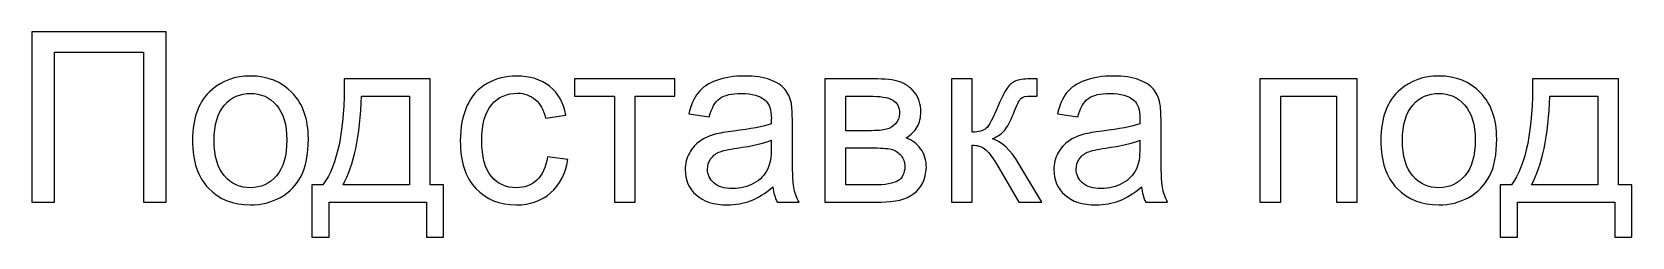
# Model space of a CAD drawing. Header units: centimetres. Extents: x -34 to 236, y -37 to 15.
# Drawn here: x 20.29 to 25.97, y 13.91 to 14.64 of the extents above; entities that cross this region are included whole.
import ezdxf

# ---------------------------------------------------------------- set-up
doc = ezdxf.new("R2010")
doc.units = ezdxf.units.CM
doc.header["$MEASUREMENT"] = 0
doc.layers.add('layer 1', color=7, linetype='Continuous')

msp = doc.modelspace()

# ---------------------------------------------------------------- linework, layer by layer
at = {"layer": 'layer 1', "color": 232}
for points, knots in [([(20.28844, 14.64388), (20.28844, 14.64388), (20.76512, 14.64388), (20.76512, 14.64388), (20.76512, 14.64388), (20.76512, 14.64388), (20.76512, 14.03781), (20.76512, 14.03781), (20.76512, 14.03781), (20.76512, 14.03781), (20.6844, 14.03781), (20.6844, 14.03781), (20.6844, 14.03781), (20.6844, 14.03781), (20.6844, 14.57234), (20.6844, 14.57234), (20.6844, 14.57234), (20.6844, 14.57234), (20.36859, 14.57234), (20.36859, 14.57234), (20.36859, 14.57234), (20.36859, 14.57234), (20.36859, 14.03781), (20.36859, 14.03781), (20.36859, 14.03781), (20.36859, 14.03781), (20.28844, 14.03781), (20.28844, 14.03781), (20.28844, 14.03781), (20.28844, 14.03781), (20.28844, 14.64388), (20.28844, 14.64388)], [0, 0, 0, 0, 0.125, 0.125, 0.125, 0.125, 0.25, 0.25, 0.25, 0.25, 0.375, 0.375, 0.375, 0.375, 0.5, 0.5, 0.5, 0.5, 0.625, 0.625, 0.625, 0.625, 0.75, 0.75, 0.75, 0.75, 0.875, 0.875, 0.875, 0.875, 1, 1, 1, 1]), ([(20.85895, 14.25738), (20.85895, 14.33866), (20.88153, 14.39891), (20.92683, 14.438), (20.92683, 14.438), (20.9645, 14.47046), (21.01051, 14.48683), (21.06483, 14.48683), (21.06483, 14.48683), (21.12523, 14.48683), (21.17462, 14.46707), (21.21286, 14.42742), (21.21286, 14.42742), (21.25124, 14.38791), (21.27029, 14.3333), (21.27029, 14.26359), (21.27029, 14.26359), (21.27029, 14.207), (21.26183, 14.16255), (21.24489, 14.13024), (21.24489, 14.13024), (21.22796, 14.09778), (21.20326, 14.07266), (21.17095, 14.05474), (21.17095, 14.05474), (21.13849, 14.03682), (21.10322, 14.02793), (21.06483, 14.02793), (21.06483, 14.02793), (21.00345, 14.02793), (20.95378, 14.04755), (20.91582, 14.08706), (20.91582, 14.08706), (20.87786, 14.12643), (20.85895, 14.18316), (20.85895, 14.25738)], [0, 0, 0, 0, 0.1111111, 0.1111111, 0.1111111, 0.1111111, 0.2222222, 0.2222222, 0.2222222, 0.2222222, 0.3333333, 0.3333333, 0.3333333, 0.3333333, 0.4444444, 0.4444444, 0.4444444, 0.4444444, 0.5555556, 0.5555556, 0.5555556, 0.5555556, 0.6666667, 0.6666667, 0.6666667, 0.6666667, 0.7777778, 0.7777778, 0.7777778, 0.7777778, 0.8888889, 0.8888889, 0.8888889, 0.8888889, 1, 1, 1, 1]), ([(21.39771, 14.47681), (21.39771, 14.47681), (21.70364, 14.47681), (21.70364, 14.47681), (21.70364, 14.47681), (21.70364, 14.47681), (21.70364, 14.09905), (21.70364, 14.09905), (21.70364, 14.09905), (21.70364, 14.09905), (21.75106, 14.09905), (21.75106, 14.09905), (21.75106, 14.09905), (21.75106, 14.09905), (21.75106, 13.91335), (21.75106, 13.91335), (21.75106, 13.91335), (21.75106, 13.91335), (21.68995, 13.91335), (21.68995, 13.91335), (21.68995, 13.91335), (21.68995, 13.91335), (21.68995, 14.03781), (21.68995, 14.03781), (21.68995, 14.03781), (21.68995, 14.03781), (21.34437, 14.03781), (21.34437, 14.03781), (21.34437, 14.03781), (21.34437, 14.03781), (21.34437, 13.91335), (21.34437, 13.91335), (21.34437, 13.91335), (21.34437, 13.91335), (21.28313, 13.91335), (21.28313, 13.91335), (21.28313, 13.91335), (21.28313, 13.91335), (21.28313, 14.09905), (21.28313, 14.09905), (21.28313, 14.09905), (21.28313, 14.09905), (21.32236, 14.09905), (21.32236, 14.09905), (21.32236, 14.09905), (21.37471, 14.17017), (21.39983, 14.29604), (21.39771, 14.47681)], [0, 0, 0, 0, 0.0833333, 0.0833333, 0.0833333, 0.0833333, 0.1666667, 0.1666667, 0.1666667, 0.1666667, 0.25, 0.25, 0.25, 0.25, 0.3333333, 0.3333333, 0.3333333, 0.3333333, 0.4166667, 0.4166667, 0.4166667, 0.4166667, 0.5, 0.5, 0.5, 0.5, 0.5833333, 0.5833333, 0.5833333, 0.5833333, 0.6666667, 0.6666667, 0.6666667, 0.6666667, 0.75, 0.75, 0.75, 0.75, 0.8333333, 0.8333333, 0.8333333, 0.8333333, 0.9166667, 0.9166667, 0.9166667, 0.9166667, 1, 1, 1, 1]), ([(22.1195, 14.19868), (22.1195, 14.19868), (22.19259, 14.18908), (22.19259, 14.18908), (22.19259, 14.18908), (22.18469, 14.1387), (22.16423, 14.09919), (22.13121, 14.07069), (22.13121, 14.07069), (22.09833, 14.04218), (22.05783, 14.02793), (22.00985, 14.02793), (22.00985, 14.02793), (21.94988, 14.02793), (21.90148, 14.04755), (21.86507, 14.08678), (21.86507, 14.08678), (21.82852, 14.126), (21.81018, 14.18231), (21.81018, 14.25569), (21.81018, 14.25569), (21.81018, 14.3031), (21.81808, 14.34459), (21.83375, 14.38015), (21.83375, 14.38015), (21.84955, 14.41571), (21.8734, 14.44238), (21.90557, 14.46016), (21.90557, 14.46016), (21.9376, 14.47794), (21.9726, 14.48683), (22.01028, 14.48683), (22.01028, 14.48683), (22.05797, 14.48683), (22.09706, 14.47469), (22.12726, 14.45056), (22.12726, 14.45056), (22.1576, 14.42643), (22.17707, 14.39228), (22.18568, 14.34783), (22.18568, 14.34783), (22.18568, 14.34783), (22.11329, 14.33668), (22.11329, 14.33668), (22.11329, 14.33668), (22.10637, 14.36618), (22.09424, 14.38833), (22.07674, 14.40329), (22.07674, 14.40329), (22.05924, 14.41811), (22.03808, 14.42558), (22.01324, 14.42558), (22.01324, 14.42558), (21.9757, 14.42558), (21.94522, 14.41218), (21.9218, 14.38523), (21.9218, 14.38523), (21.89837, 14.35842), (21.88666, 14.31594), (21.88666, 14.2578), (21.88666, 14.2578), (21.88666, 14.19882), (21.89795, 14.15592), (21.92067, 14.12911), (21.92067, 14.12911), (21.94325, 14.10244), (21.97274, 14.08903), (22.00915, 14.08903), (22.00915, 14.08903), (22.03836, 14.08903), (22.06263, 14.09806), (22.08224, 14.11599), (22.08224, 14.11599), (22.10186, 14.13391), (22.11428, 14.16142), (22.1195, 14.19868)], [0, 0, 0, 0, 0.0526316, 0.0526316, 0.0526316, 0.0526316, 0.1052632, 0.1052632, 0.1052632, 0.1052632, 0.1578947, 0.1578947, 0.1578947, 0.1578947, 0.2105263, 0.2105263, 0.2105263, 0.2105263, 0.2631579, 0.2631579, 0.2631579, 0.2631579, 0.3157895, 0.3157895, 0.3157895, 0.3157895, 0.3684211, 0.3684211, 0.3684211, 0.3684211, 0.4210526, 0.4210526, 0.4210526, 0.4210526, 0.4736842, 0.4736842, 0.4736842, 0.4736842, 0.5263158, 0.5263158, 0.5263158, 0.5263158, 0.5789474, 0.5789474, 0.5789474, 0.5789474, 0.6315789, 0.6315789, 0.6315789, 0.6315789, 0.6842105, 0.6842105, 0.6842105, 0.6842105, 0.7368421, 0.7368421, 0.7368421, 0.7368421, 0.7894737, 0.7894737, 0.7894737, 0.7894737, 0.8421053, 0.8421053, 0.8421053, 0.8421053, 0.8947368, 0.8947368, 0.8947368, 0.8947368, 0.9473684, 0.9473684, 0.9473684, 0.9473684, 1, 1, 1, 1]), ([(22.21616, 14.47681), (22.21616, 14.47681), (22.57303, 14.47681), (22.57303, 14.47681), (22.57303, 14.47681), (22.57303, 14.47681), (22.57303, 14.41528), (22.57303, 14.41528), (22.57303, 14.41528), (22.57303, 14.41528), (22.43164, 14.41528), (22.43164, 14.41528), (22.43164, 14.41528), (22.43164, 14.41528), (22.43164, 14.03781), (22.43164, 14.03781), (22.43164, 14.03781), (22.43164, 14.03781), (22.35756, 14.03781), (22.35756, 14.03781), (22.35756, 14.03781), (22.35756, 14.03781), (22.35756, 14.41528), (22.35756, 14.41528), (22.35756, 14.41528), (22.35756, 14.41528), (22.21616, 14.41528), (22.21616, 14.41528), (22.21616, 14.41528), (22.21616, 14.41528), (22.21616, 14.47681), (22.21616, 14.47681)], [0, 0, 0, 0, 0.125, 0.125, 0.125, 0.125, 0.25, 0.25, 0.25, 0.25, 0.375, 0.375, 0.375, 0.375, 0.5, 0.5, 0.5, 0.5, 0.625, 0.625, 0.625, 0.625, 0.75, 0.75, 0.75, 0.75, 0.875, 0.875, 0.875, 0.875, 1, 1, 1, 1]), ([(22.92116, 14.092), (22.8935, 14.06857), (22.86697, 14.05206), (22.84157, 14.04233), (22.84157, 14.04233), (22.81603, 14.03273), (22.78865, 14.02793), (22.75944, 14.02793), (22.75944, 14.02793), (22.71118, 14.02793), (22.67421, 14.03964), (22.64825, 14.06321), (22.64825, 14.06321), (22.62242, 14.08678), (22.60944, 14.11697), (22.60944, 14.15352), (22.60944, 14.15352), (22.60944, 14.17511), (22.61424, 14.19473), (22.62412, 14.21251), (22.62412, 14.21251), (22.63385, 14.23029), (22.64669, 14.24454), (22.6625, 14.25526), (22.6625, 14.25526), (22.67844, 14.26599), (22.69622, 14.27417), (22.71612, 14.27968), (22.71612, 14.27968), (22.73066, 14.28349), (22.75267, 14.2873), (22.78216, 14.29082), (22.78216, 14.29082), (22.84228, 14.29802), (22.88658, 14.30649), (22.91495, 14.31651), (22.91495, 14.31651), (22.91523, 14.32667), (22.91537, 14.33316), (22.91537, 14.33584), (22.91537, 14.33584), (22.91537, 14.36618), (22.90832, 14.38763), (22.8942, 14.3999), (22.8942, 14.3999), (22.8753, 14.41684), (22.84693, 14.42516), (22.80954, 14.42516), (22.80954, 14.42516), (22.77454, 14.42516), (22.74872, 14.41909), (22.73193, 14.40682), (22.73193, 14.40682), (22.71527, 14.39454), (22.703, 14.37281), (22.69495, 14.34162), (22.69495, 14.34162), (22.69495, 14.34162), (22.62228, 14.35164), (22.62228, 14.35164), (22.62228, 14.35164), (22.62891, 14.38269), (22.63978, 14.40795), (22.65488, 14.427), (22.65488, 14.427), (22.66998, 14.44619), (22.69199, 14.461), (22.72064, 14.47131), (22.72064, 14.47131), (22.74928, 14.48161), (22.78244, 14.48683), (22.82026, 14.48683), (22.82026, 14.48683), (22.8578, 14.48683), (22.88814, 14.48231), (22.91156, 14.47356), (22.91156, 14.47356), (22.93499, 14.46467), (22.9522, 14.45367), (22.96335, 14.44026), (22.96335, 14.44026), (22.97436, 14.42685), (22.98198, 14.41006), (22.98649, 14.3896), (22.98649, 14.3896), (22.98889, 14.3769), (22.99016, 14.35404), (22.99016, 14.32102), (22.99016, 14.32102), (22.99016, 14.32102), (22.99016, 14.22182), (22.99016, 14.22182), (22.99016, 14.22182), (22.99016, 14.15253), (22.99171, 14.10879), (22.99496, 14.09059), (22.99496, 14.09059), (22.99806, 14.07224), (23.00441, 14.0546), (23.01373, 14.03781), (23.01373, 14.03781), (23.01373, 14.03781), (22.93597, 14.03781), (22.93597, 14.03781), (22.93597, 14.03781), (22.92835, 14.05319), (22.92327, 14.07125), (22.92116, 14.092)], [0, 0, 0, 0, 0.037037, 0.037037, 0.037037, 0.037037, 0.0740741, 0.0740741, 0.0740741, 0.0740741, 0.1111111, 0.1111111, 0.1111111, 0.1111111, 0.1481481, 0.1481481, 0.1481481, 0.1481481, 0.1851852, 0.1851852, 0.1851852, 0.1851852, 0.2222222, 0.2222222, 0.2222222, 0.2222222, 0.2592593, 0.2592593, 0.2592593, 0.2592593, 0.2962963, 0.2962963, 0.2962963, 0.2962963, 0.3333333, 0.3333333, 0.3333333, 0.3333333, 0.3703704, 0.3703704, 0.3703704, 0.3703704, 0.4074074, 0.4074074, 0.4074074, 0.4074074, 0.4444444, 0.4444444, 0.4444444, 0.4444444, 0.4814815, 0.4814815, 0.4814815, 0.4814815, 0.5185185, 0.5185185, 0.5185185, 0.5185185, 0.5555556, 0.5555556, 0.5555556, 0.5555556, 0.5925926, 0.5925926, 0.5925926, 0.5925926, 0.6296296, 0.6296296, 0.6296296, 0.6296296, 0.6666667, 0.6666667, 0.6666667, 0.6666667, 0.7037037, 0.7037037, 0.7037037, 0.7037037, 0.7407407, 0.7407407, 0.7407407, 0.7407407, 0.7777778, 0.7777778, 0.7777778, 0.7777778, 0.8148148, 0.8148148, 0.8148148, 0.8148148, 0.8518519, 0.8518519, 0.8518519, 0.8518519, 0.8888889, 0.8888889, 0.8888889, 0.8888889, 0.9259259, 0.9259259, 0.9259259, 0.9259259, 0.962963, 0.962963, 0.962963, 0.962963, 1, 1, 1, 1]), ([(23.10587, 14.47681), (23.10587, 14.47681), (23.27746, 14.47681), (23.27746, 14.47681), (23.27746, 14.47681), (23.31966, 14.47681), (23.35098, 14.47328), (23.37159, 14.46637), (23.37159, 14.46637), (23.39205, 14.45931), (23.40969, 14.44647), (23.4245, 14.4277), (23.4245, 14.4277), (23.43918, 14.40893), (23.44666, 14.3865), (23.44666, 14.36025), (23.44666, 14.36025), (23.44666, 14.33937), (23.44228, 14.32102), (23.43353, 14.3055), (23.43353, 14.3055), (23.42493, 14.28998), (23.4118, 14.27685), (23.39445, 14.26641), (23.39445, 14.26641), (23.41519, 14.2595), (23.43226, 14.24666), (23.44595, 14.22775), (23.44595, 14.22775), (23.45964, 14.20884), (23.46641, 14.18654), (23.46641, 14.16058), (23.46641, 14.16058), (23.46373, 14.11895), (23.44877, 14.08805), (23.42182, 14.06801), (23.42182, 14.06801), (23.39473, 14.04783), (23.3555, 14.03781), (23.30399, 14.03781), (23.30399, 14.03781), (23.30399, 14.03781), (23.10587, 14.03781), (23.10587, 14.03781), (23.10587, 14.03781), (23.10587, 14.03781), (23.10587, 14.47681), (23.10587, 14.47681)], [0, 0, 0, 0, 0.0833333, 0.0833333, 0.0833333, 0.0833333, 0.1666667, 0.1666667, 0.1666667, 0.1666667, 0.25, 0.25, 0.25, 0.25, 0.3333333, 0.3333333, 0.3333333, 0.3333333, 0.4166667, 0.4166667, 0.4166667, 0.4166667, 0.5, 0.5, 0.5, 0.5, 0.5833333, 0.5833333, 0.5833333, 0.5833333, 0.6666667, 0.6666667, 0.6666667, 0.6666667, 0.75, 0.75, 0.75, 0.75, 0.8333333, 0.8333333, 0.8333333, 0.8333333, 0.9166667, 0.9166667, 0.9166667, 0.9166667, 1, 1, 1, 1]), ([(23.55503, 14.47681), (23.55503, 14.47681), (23.62939, 14.47681), (23.62939, 14.47681), (23.62939, 14.47681), (23.62939, 14.47681), (23.62939, 14.28715), (23.62939, 14.28715), (23.62939, 14.28715), (23.6531, 14.28715), (23.66975, 14.29167), (23.67921, 14.3007), (23.67921, 14.3007), (23.68866, 14.30987), (23.70263, 14.33626), (23.72112, 14.38015), (23.72112, 14.38015), (23.73579, 14.41486), (23.74764, 14.43772), (23.75668, 14.44873), (23.75668, 14.44873), (23.76585, 14.45973), (23.77629, 14.46721), (23.78814, 14.47102), (23.78814, 14.47102), (23.8, 14.47497), (23.81905, 14.47681), (23.84515, 14.47681), (23.84515, 14.47681), (23.84515, 14.47681), (23.86011, 14.47681), (23.86011, 14.47681), (23.86011, 14.47681), (23.86011, 14.47681), (23.86011, 14.41528), (23.86011, 14.41528), (23.86011, 14.41528), (23.86011, 14.41528), (23.83937, 14.41571), (23.83937, 14.41571), (23.83937, 14.41571), (23.81989, 14.41571), (23.80733, 14.41274), (23.80183, 14.40696), (23.80183, 14.40696), (23.79605, 14.40089), (23.78716, 14.38283), (23.7753, 14.35277), (23.7753, 14.35277), (23.76401, 14.32413), (23.75371, 14.30437), (23.74426, 14.29336), (23.74426, 14.29336), (23.73494, 14.28222), (23.72041, 14.2722), (23.70094, 14.26317), (23.70094, 14.26317), (23.73283, 14.25456), (23.7643, 14.22478), (23.7952, 14.17384), (23.7952, 14.17384), (23.7952, 14.17384), (23.87662, 14.03781), (23.87662, 14.03781), (23.87662, 14.03781), (23.87662, 14.03781), (23.79478, 14.03781), (23.79478, 14.03781), (23.79478, 14.03781), (23.79478, 14.03781), (23.71533, 14.17384), (23.71533, 14.17384), (23.71533, 14.17384), (23.6991, 14.20108), (23.68485, 14.21914), (23.67286, 14.22775), (23.67286, 14.22775), (23.66072, 14.2365), (23.64619, 14.24073), (23.62939, 14.24073), (23.62939, 14.24073), (23.62939, 14.24073), (23.62939, 14.03781), (23.62939, 14.03781), (23.62939, 14.03781), (23.62939, 14.03781), (23.55503, 14.03781), (23.55503, 14.03781), (23.55503, 14.03781), (23.55503, 14.03781), (23.55503, 14.47681), (23.55503, 14.47681)], [0, 0, 0, 0, 0.0434783, 0.0434783, 0.0434783, 0.0434783, 0.0869565, 0.0869565, 0.0869565, 0.0869565, 0.1304348, 0.1304348, 0.1304348, 0.1304348, 0.173913, 0.173913, 0.173913, 0.173913, 0.2173913, 0.2173913, 0.2173913, 0.2173913, 0.2608696, 0.2608696, 0.2608696, 0.2608696, 0.3043478, 0.3043478, 0.3043478, 0.3043478, 0.3478261, 0.3478261, 0.3478261, 0.3478261, 0.3913043, 0.3913043, 0.3913043, 0.3913043, 0.4347826, 0.4347826, 0.4347826, 0.4347826, 0.4782609, 0.4782609, 0.4782609, 0.4782609, 0.5217391, 0.5217391, 0.5217391, 0.5217391, 0.5652174, 0.5652174, 0.5652174, 0.5652174, 0.6086957, 0.6086957, 0.6086957, 0.6086957, 0.6521739, 0.6521739, 0.6521739, 0.6521739, 0.6956522, 0.6956522, 0.6956522, 0.6956522, 0.7391304, 0.7391304, 0.7391304, 0.7391304, 0.7826087, 0.7826087, 0.7826087, 0.7826087, 0.826087, 0.826087, 0.826087, 0.826087, 0.8695652, 0.8695652, 0.8695652, 0.8695652, 0.9130435, 0.9130435, 0.9130435, 0.9130435, 0.9565217, 0.9565217, 0.9565217, 0.9565217, 1, 1, 1, 1]), ([(24.23096, 14.092), (24.2033, 14.06857), (24.17677, 14.05206), (24.15137, 14.04233), (24.15137, 14.04233), (24.12583, 14.03273), (24.09845, 14.02793), (24.06924, 14.02793), (24.06924, 14.02793), (24.02098, 14.02793), (23.98401, 14.03964), (23.95805, 14.06321), (23.95805, 14.06321), (23.93222, 14.08678), (23.91924, 14.11697), (23.91924, 14.15352), (23.91924, 14.15352), (23.91924, 14.17511), (23.92404, 14.19473), (23.93392, 14.21251), (23.93392, 14.21251), (23.94365, 14.23029), (23.95649, 14.24454), (23.9723, 14.25526), (23.9723, 14.25526), (23.98824, 14.26599), (24.00602, 14.27417), (24.02592, 14.27968), (24.02592, 14.27968), (24.04046, 14.28349), (24.06247, 14.2873), (24.09196, 14.29082), (24.09196, 14.29082), (24.15208, 14.29802), (24.19638, 14.30649), (24.22475, 14.31651), (24.22475, 14.31651), (24.22503, 14.32667), (24.22517, 14.33316), (24.22517, 14.33584), (24.22517, 14.33584), (24.22517, 14.36618), (24.21812, 14.38763), (24.204, 14.3999), (24.204, 14.3999), (24.1851, 14.41684), (24.15673, 14.42516), (24.11934, 14.42516), (24.11934, 14.42516), (24.08434, 14.42516), (24.05852, 14.41909), (24.04173, 14.40682), (24.04173, 14.40682), (24.02507, 14.39454), (24.0128, 14.37281), (24.00475, 14.34162), (24.00475, 14.34162), (24.00475, 14.34162), (23.93208, 14.35164), (23.93208, 14.35164), (23.93208, 14.35164), (23.93871, 14.38269), (23.94958, 14.40795), (23.96468, 14.427), (23.96468, 14.427), (23.97978, 14.44619), (24.00179, 14.461), (24.03044, 14.47131), (24.03044, 14.47131), (24.05908, 14.48161), (24.09224, 14.48683), (24.13006, 14.48683), (24.13006, 14.48683), (24.1676, 14.48683), (24.19794, 14.48231), (24.22136, 14.47356), (24.22136, 14.47356), (24.24479, 14.46467), (24.262, 14.45367), (24.27315, 14.44026), (24.27315, 14.44026), (24.28416, 14.42685), (24.29178, 14.41006), (24.29629, 14.3896), (24.29629, 14.3896), (24.29869, 14.3769), (24.29996, 14.35404), (24.29996, 14.32102), (24.29996, 14.32102), (24.29996, 14.32102), (24.29996, 14.22182), (24.29996, 14.22182), (24.29996, 14.22182), (24.29996, 14.15253), (24.30151, 14.10879), (24.30476, 14.09059), (24.30476, 14.09059), (24.30786, 14.07224), (24.31421, 14.0546), (24.32353, 14.03781), (24.32353, 14.03781), (24.32353, 14.03781), (24.24577, 14.03781), (24.24577, 14.03781), (24.24577, 14.03781), (24.23815, 14.05319), (24.23307, 14.07125), (24.23096, 14.092)], [0, 0, 0, 0, 0.037037, 0.037037, 0.037037, 0.037037, 0.0740741, 0.0740741, 0.0740741, 0.0740741, 0.1111111, 0.1111111, 0.1111111, 0.1111111, 0.1481481, 0.1481481, 0.1481481, 0.1481481, 0.1851852, 0.1851852, 0.1851852, 0.1851852, 0.2222222, 0.2222222, 0.2222222, 0.2222222, 0.2592593, 0.2592593, 0.2592593, 0.2592593, 0.2962963, 0.2962963, 0.2962963, 0.2962963, 0.3333333, 0.3333333, 0.3333333, 0.3333333, 0.3703704, 0.3703704, 0.3703704, 0.3703704, 0.4074074, 0.4074074, 0.4074074, 0.4074074, 0.4444444, 0.4444444, 0.4444444, 0.4444444, 0.4814815, 0.4814815, 0.4814815, 0.4814815, 0.5185185, 0.5185185, 0.5185185, 0.5185185, 0.5555556, 0.5555556, 0.5555556, 0.5555556, 0.5925926, 0.5925926, 0.5925926, 0.5925926, 0.6296296, 0.6296296, 0.6296296, 0.6296296, 0.6666667, 0.6666667, 0.6666667, 0.6666667, 0.7037037, 0.7037037, 0.7037037, 0.7037037, 0.7407407, 0.7407407, 0.7407407, 0.7407407, 0.7777778, 0.7777778, 0.7777778, 0.7777778, 0.8148148, 0.8148148, 0.8148148, 0.8148148, 0.8518519, 0.8518519, 0.8518519, 0.8518519, 0.8888889, 0.8888889, 0.8888889, 0.8888889, 0.9259259, 0.9259259, 0.9259259, 0.9259259, 0.962963, 0.962963, 0.962963, 0.962963, 1, 1, 1, 1]), ([(24.6509, 14.47681), (24.6509, 14.47681), (24.99747, 14.47681), (24.99747, 14.47681), (24.99747, 14.47681), (24.99747, 14.47681), (24.99747, 14.03781), (24.99747, 14.03781), (24.99747, 14.03781), (24.99747, 14.03781), (24.92297, 14.03781), (24.92297, 14.03781), (24.92297, 14.03781), (24.92297, 14.03781), (24.92297, 14.41528), (24.92297, 14.41528), (24.92297, 14.41528), (24.92297, 14.41528), (24.72541, 14.41528), (24.72541, 14.41528), (24.72541, 14.41528), (24.72541, 14.41528), (24.72541, 14.03781), (24.72541, 14.03781), (24.72541, 14.03781), (24.72541, 14.03781), (24.6509, 14.03781), (24.6509, 14.03781), (24.6509, 14.03781), (24.6509, 14.03781), (24.6509, 14.47681), (24.6509, 14.47681)], [0, 0, 0, 0, 0.125, 0.125, 0.125, 0.125, 0.25, 0.25, 0.25, 0.25, 0.375, 0.375, 0.375, 0.375, 0.5, 0.5, 0.5, 0.5, 0.625, 0.625, 0.625, 0.625, 0.75, 0.75, 0.75, 0.75, 0.875, 0.875, 0.875, 0.875, 1, 1, 1, 1]), ([(25.08129, 14.25738), (25.08129, 14.33866), (25.10387, 14.39891), (25.14917, 14.438), (25.14917, 14.438), (25.18684, 14.47046), (25.23285, 14.48683), (25.28717, 14.48683), (25.28717, 14.48683), (25.34757, 14.48683), (25.39696, 14.46707), (25.4352, 14.42742), (25.4352, 14.42742), (25.47358, 14.38791), (25.49263, 14.3333), (25.49263, 14.26359), (25.49263, 14.26359), (25.49263, 14.207), (25.48417, 14.16255), (25.46723, 14.13024), (25.46723, 14.13024), (25.4503, 14.09778), (25.4256, 14.07266), (25.39329, 14.05474), (25.39329, 14.05474), (25.36083, 14.03682), (25.32556, 14.02793), (25.28717, 14.02793), (25.28717, 14.02793), (25.22579, 14.02793), (25.17612, 14.04755), (25.13816, 14.08706), (25.13816, 14.08706), (25.1002, 14.12643), (25.08129, 14.18316), (25.08129, 14.25738)], [0, 0, 0, 0, 0.1111111, 0.1111111, 0.1111111, 0.1111111, 0.2222222, 0.2222222, 0.2222222, 0.2222222, 0.3333333, 0.3333333, 0.3333333, 0.3333333, 0.4444444, 0.4444444, 0.4444444, 0.4444444, 0.5555556, 0.5555556, 0.5555556, 0.5555556, 0.6666667, 0.6666667, 0.6666667, 0.6666667, 0.7777778, 0.7777778, 0.7777778, 0.7777778, 0.8888889, 0.8888889, 0.8888889, 0.8888889, 1, 1, 1, 1]), ([(25.62005, 14.47681), (25.62005, 14.47681), (25.92598, 14.47681), (25.92598, 14.47681), (25.92598, 14.47681), (25.92598, 14.47681), (25.92598, 14.09905), (25.92598, 14.09905), (25.92598, 14.09905), (25.92598, 14.09905), (25.9734, 14.09905), (25.9734, 14.09905), (25.9734, 14.09905), (25.9734, 14.09905), (25.9734, 13.91335), (25.9734, 13.91335), (25.9734, 13.91335), (25.9734, 13.91335), (25.91229, 13.91335), (25.91229, 13.91335), (25.91229, 13.91335), (25.91229, 13.91335), (25.91229, 14.03781), (25.91229, 14.03781), (25.91229, 14.03781), (25.91229, 14.03781), (25.56671, 14.03781), (25.56671, 14.03781), (25.56671, 14.03781), (25.56671, 14.03781), (25.56671, 13.91335), (25.56671, 13.91335), (25.56671, 13.91335), (25.56671, 13.91335), (25.50547, 13.91335), (25.50547, 13.91335), (25.50547, 13.91335), (25.50547, 13.91335), (25.50547, 14.09905), (25.50547, 14.09905), (25.50547, 14.09905), (25.50547, 14.09905), (25.5447, 14.09905), (25.5447, 14.09905), (25.5447, 14.09905), (25.59705, 14.17017), (25.62217, 14.29604), (25.62005, 14.47681)], [0, 0, 0, 0, 0.0833333, 0.0833333, 0.0833333, 0.0833333, 0.1666667, 0.1666667, 0.1666667, 0.1666667, 0.25, 0.25, 0.25, 0.25, 0.3333333, 0.3333333, 0.3333333, 0.3333333, 0.4166667, 0.4166667, 0.4166667, 0.4166667, 0.5, 0.5, 0.5, 0.5, 0.5833333, 0.5833333, 0.5833333, 0.5833333, 0.6666667, 0.6666667, 0.6666667, 0.6666667, 0.75, 0.75, 0.75, 0.75, 0.8333333, 0.8333333, 0.8333333, 0.8333333, 0.9166667, 0.9166667, 0.9166667, 0.9166667, 1, 1, 1, 1]), ([(20.93543, 14.25738), (20.93543, 14.20108), (20.94771, 14.15902), (20.97226, 14.13108), (20.97226, 14.13108), (20.99682, 14.103), (21.02772, 14.08903), (21.06483, 14.08903), (21.06483, 14.08903), (21.1018, 14.08903), (21.13257, 14.10314), (21.15712, 14.13123), (21.15712, 14.13123), (21.18153, 14.15931), (21.19381, 14.20221), (21.19381, 14.25978), (21.19381, 14.25978), (21.19381, 14.31411), (21.18153, 14.35531), (21.15684, 14.38325), (21.15684, 14.38325), (21.13214, 14.41119), (21.10152, 14.42516), (21.06483, 14.42516), (21.06483, 14.42516), (21.02772, 14.42516), (20.99682, 14.41119), (20.97226, 14.38339), (20.97226, 14.38339), (20.94771, 14.35559), (20.93543, 14.31354), (20.93543, 14.25738)], [0, 0, 0, 0, 0.125, 0.125, 0.125, 0.125, 0.25, 0.25, 0.25, 0.25, 0.375, 0.375, 0.375, 0.375, 0.5, 0.5, 0.5, 0.5, 0.625, 0.625, 0.625, 0.625, 0.75, 0.75, 0.75, 0.75, 0.875, 0.875, 0.875, 0.875, 1, 1, 1, 1]), ([(21.45966, 14.41528), (21.45416, 14.27276), (21.43214, 14.16735), (21.39348, 14.09905), (21.39348, 14.09905), (21.39348, 14.09905), (21.62956, 14.09905), (21.62956, 14.09905), (21.62956, 14.09905), (21.62956, 14.09905), (21.62956, 14.41528), (21.62956, 14.41528), (21.62956, 14.41528), (21.62956, 14.41528), (21.45966, 14.41528), (21.45966, 14.41528)], [0, 0, 0, 0, 0.25, 0.25, 0.25, 0.25, 0.5, 0.5, 0.5, 0.5, 0.75, 0.75, 0.75, 0.75, 1, 1, 1, 1]), ([(23.18038, 14.29209), (23.18038, 14.29209), (23.25968, 14.29209), (23.25968, 14.29209), (23.25968, 14.29209), (23.29143, 14.29209), (23.31317, 14.29365), (23.32502, 14.29703), (23.32502, 14.29703), (23.33687, 14.30028), (23.34746, 14.30705), (23.35691, 14.31707), (23.35691, 14.31707), (23.36622, 14.32709), (23.37088, 14.33922), (23.37088, 14.35319), (23.37088, 14.35319), (23.37088, 14.37634), (23.3627, 14.39256), (23.34633, 14.4016), (23.34633, 14.4016), (23.32996, 14.41077), (23.30188, 14.41528), (23.26222, 14.41528), (23.26222, 14.41528), (23.26222, 14.41528), (23.18038, 14.41528), (23.18038, 14.41528), (23.18038, 14.41528), (23.18038, 14.41528), (23.18038, 14.29209), (23.18038, 14.29209)], [0, 0, 0, 0, 0.125, 0.125, 0.125, 0.125, 0.25, 0.25, 0.25, 0.25, 0.375, 0.375, 0.375, 0.375, 0.5, 0.5, 0.5, 0.5, 0.625, 0.625, 0.625, 0.625, 0.75, 0.75, 0.75, 0.75, 0.875, 0.875, 0.875, 0.875, 1, 1, 1, 1]), ([(25.15777, 14.25738), (25.15777, 14.20108), (25.17005, 14.15902), (25.1946, 14.13108), (25.1946, 14.13108), (25.21916, 14.103), (25.25006, 14.08903), (25.28717, 14.08903), (25.28717, 14.08903), (25.32414, 14.08903), (25.35491, 14.10314), (25.37946, 14.13123), (25.37946, 14.13123), (25.40387, 14.15931), (25.41615, 14.20221), (25.41615, 14.25978), (25.41615, 14.25978), (25.41615, 14.31411), (25.40387, 14.35531), (25.37918, 14.38325), (25.37918, 14.38325), (25.35448, 14.41119), (25.32386, 14.42516), (25.28717, 14.42516), (25.28717, 14.42516), (25.25006, 14.42516), (25.21916, 14.41119), (25.1946, 14.38339), (25.1946, 14.38339), (25.17005, 14.35559), (25.15777, 14.31354), (25.15777, 14.25738)], [0, 0, 0, 0, 0.125, 0.125, 0.125, 0.125, 0.25, 0.25, 0.25, 0.25, 0.375, 0.375, 0.375, 0.375, 0.5, 0.5, 0.5, 0.5, 0.625, 0.625, 0.625, 0.625, 0.75, 0.75, 0.75, 0.75, 0.875, 0.875, 0.875, 0.875, 1, 1, 1, 1]), ([(25.682, 14.41528), (25.6765, 14.27276), (25.65448, 14.16735), (25.61582, 14.09905), (25.61582, 14.09905), (25.61582, 14.09905), (25.8519, 14.09905), (25.8519, 14.09905), (25.8519, 14.09905), (25.8519, 14.09905), (25.8519, 14.41528), (25.8519, 14.41528), (25.8519, 14.41528), (25.8519, 14.41528), (25.682, 14.41528), (25.682, 14.41528)], [0, 0, 0, 0, 0.25, 0.25, 0.25, 0.25, 0.5, 0.5, 0.5, 0.5, 0.75, 0.75, 0.75, 0.75, 1, 1, 1, 1]), ([(22.91495, 14.25823), (22.88785, 14.24708), (22.84736, 14.23777), (22.79345, 14.23), (22.79345, 14.23), (22.76283, 14.22563), (22.7411, 14.22069), (22.72854, 14.21519), (22.72854, 14.21519), (22.71584, 14.20968), (22.70596, 14.20164), (22.69919, 14.19092), (22.69919, 14.19092), (22.69227, 14.18033), (22.68875, 14.16862), (22.68875, 14.15564), (22.68875, 14.15564), (22.68875, 14.13574), (22.69637, 14.11923), (22.71132, 14.10597), (22.71132, 14.10597), (22.72628, 14.09284), (22.7483, 14.08621), (22.77722, 14.08621), (22.77722, 14.08621), (22.80587, 14.08621), (22.83141, 14.09242), (22.85371, 14.10498), (22.85371, 14.10498), (22.876, 14.11754), (22.89251, 14.13475), (22.90295, 14.15648), (22.90295, 14.15648), (22.911, 14.17328), (22.91495, 14.19811), (22.91495, 14.23085), (22.91495, 14.23085), (22.91495, 14.23085), (22.91495, 14.25823), (22.91495, 14.25823)], [0, 0, 0, 0, 0.1, 0.1, 0.1, 0.1, 0.2, 0.2, 0.2, 0.2, 0.3, 0.3, 0.3, 0.3, 0.4, 0.4, 0.4, 0.4, 0.5, 0.5, 0.5, 0.5, 0.6, 0.6, 0.6, 0.6, 0.7, 0.7, 0.7, 0.7, 0.8, 0.8, 0.8, 0.8, 0.9, 0.9, 0.9, 0.9, 1, 1, 1, 1]), ([(23.18038, 14.09905), (23.18038, 14.09905), (23.27831, 14.09905), (23.27831, 14.09905), (23.27831, 14.09905), (23.3205, 14.09905), (23.34943, 14.10385), (23.36509, 14.11373), (23.36509, 14.11373), (23.3809, 14.12346), (23.38908, 14.1404), (23.38993, 14.16425), (23.38993, 14.16425), (23.38993, 14.17836), (23.38541, 14.19134), (23.37624, 14.20333), (23.37624, 14.20333), (23.36721, 14.21533), (23.35536, 14.22295), (23.34082, 14.22605), (23.34082, 14.22605), (23.32615, 14.2293), (23.30272, 14.23085), (23.27041, 14.23085), (23.27041, 14.23085), (23.27041, 14.23085), (23.18038, 14.23085), (23.18038, 14.23085), (23.18038, 14.23085), (23.18038, 14.23085), (23.18038, 14.09905), (23.18038, 14.09905)], [0, 0, 0, 0, 0.125, 0.125, 0.125, 0.125, 0.25, 0.25, 0.25, 0.25, 0.375, 0.375, 0.375, 0.375, 0.5, 0.5, 0.5, 0.5, 0.625, 0.625, 0.625, 0.625, 0.75, 0.75, 0.75, 0.75, 0.875, 0.875, 0.875, 0.875, 1, 1, 1, 1]), ([(24.22475, 14.25823), (24.19765, 14.24708), (24.15716, 14.23777), (24.10325, 14.23), (24.10325, 14.23), (24.07263, 14.22563), (24.0509, 14.22069), (24.03834, 14.21519), (24.03834, 14.21519), (24.02564, 14.20968), (24.01576, 14.20164), (24.00899, 14.19092), (24.00899, 14.19092), (24.00207, 14.18033), (23.99855, 14.16862), (23.99855, 14.15564), (23.99855, 14.15564), (23.99855, 14.13574), (24.00617, 14.11923), (24.02112, 14.10597), (24.02112, 14.10597), (24.03608, 14.09284), (24.0581, 14.08621), (24.08702, 14.08621), (24.08702, 14.08621), (24.11567, 14.08621), (24.14121, 14.09242), (24.16351, 14.10498), (24.16351, 14.10498), (24.1858, 14.11754), (24.20231, 14.13475), (24.21275, 14.15648), (24.21275, 14.15648), (24.2208, 14.17328), (24.22475, 14.19811), (24.22475, 14.23085), (24.22475, 14.23085), (24.22475, 14.23085), (24.22475, 14.25823), (24.22475, 14.25823)], [0, 0, 0, 0, 0.1, 0.1, 0.1, 0.1, 0.2, 0.2, 0.2, 0.2, 0.3, 0.3, 0.3, 0.3, 0.4, 0.4, 0.4, 0.4, 0.5, 0.5, 0.5, 0.5, 0.6, 0.6, 0.6, 0.6, 0.7, 0.7, 0.7, 0.7, 0.8, 0.8, 0.8, 0.8, 0.9, 0.9, 0.9, 0.9, 1, 1, 1, 1])]:
    msp.add_open_spline(points, degree=3, knots=knots, dxfattribs=at)

doc.saveas('drawing.dxf')
